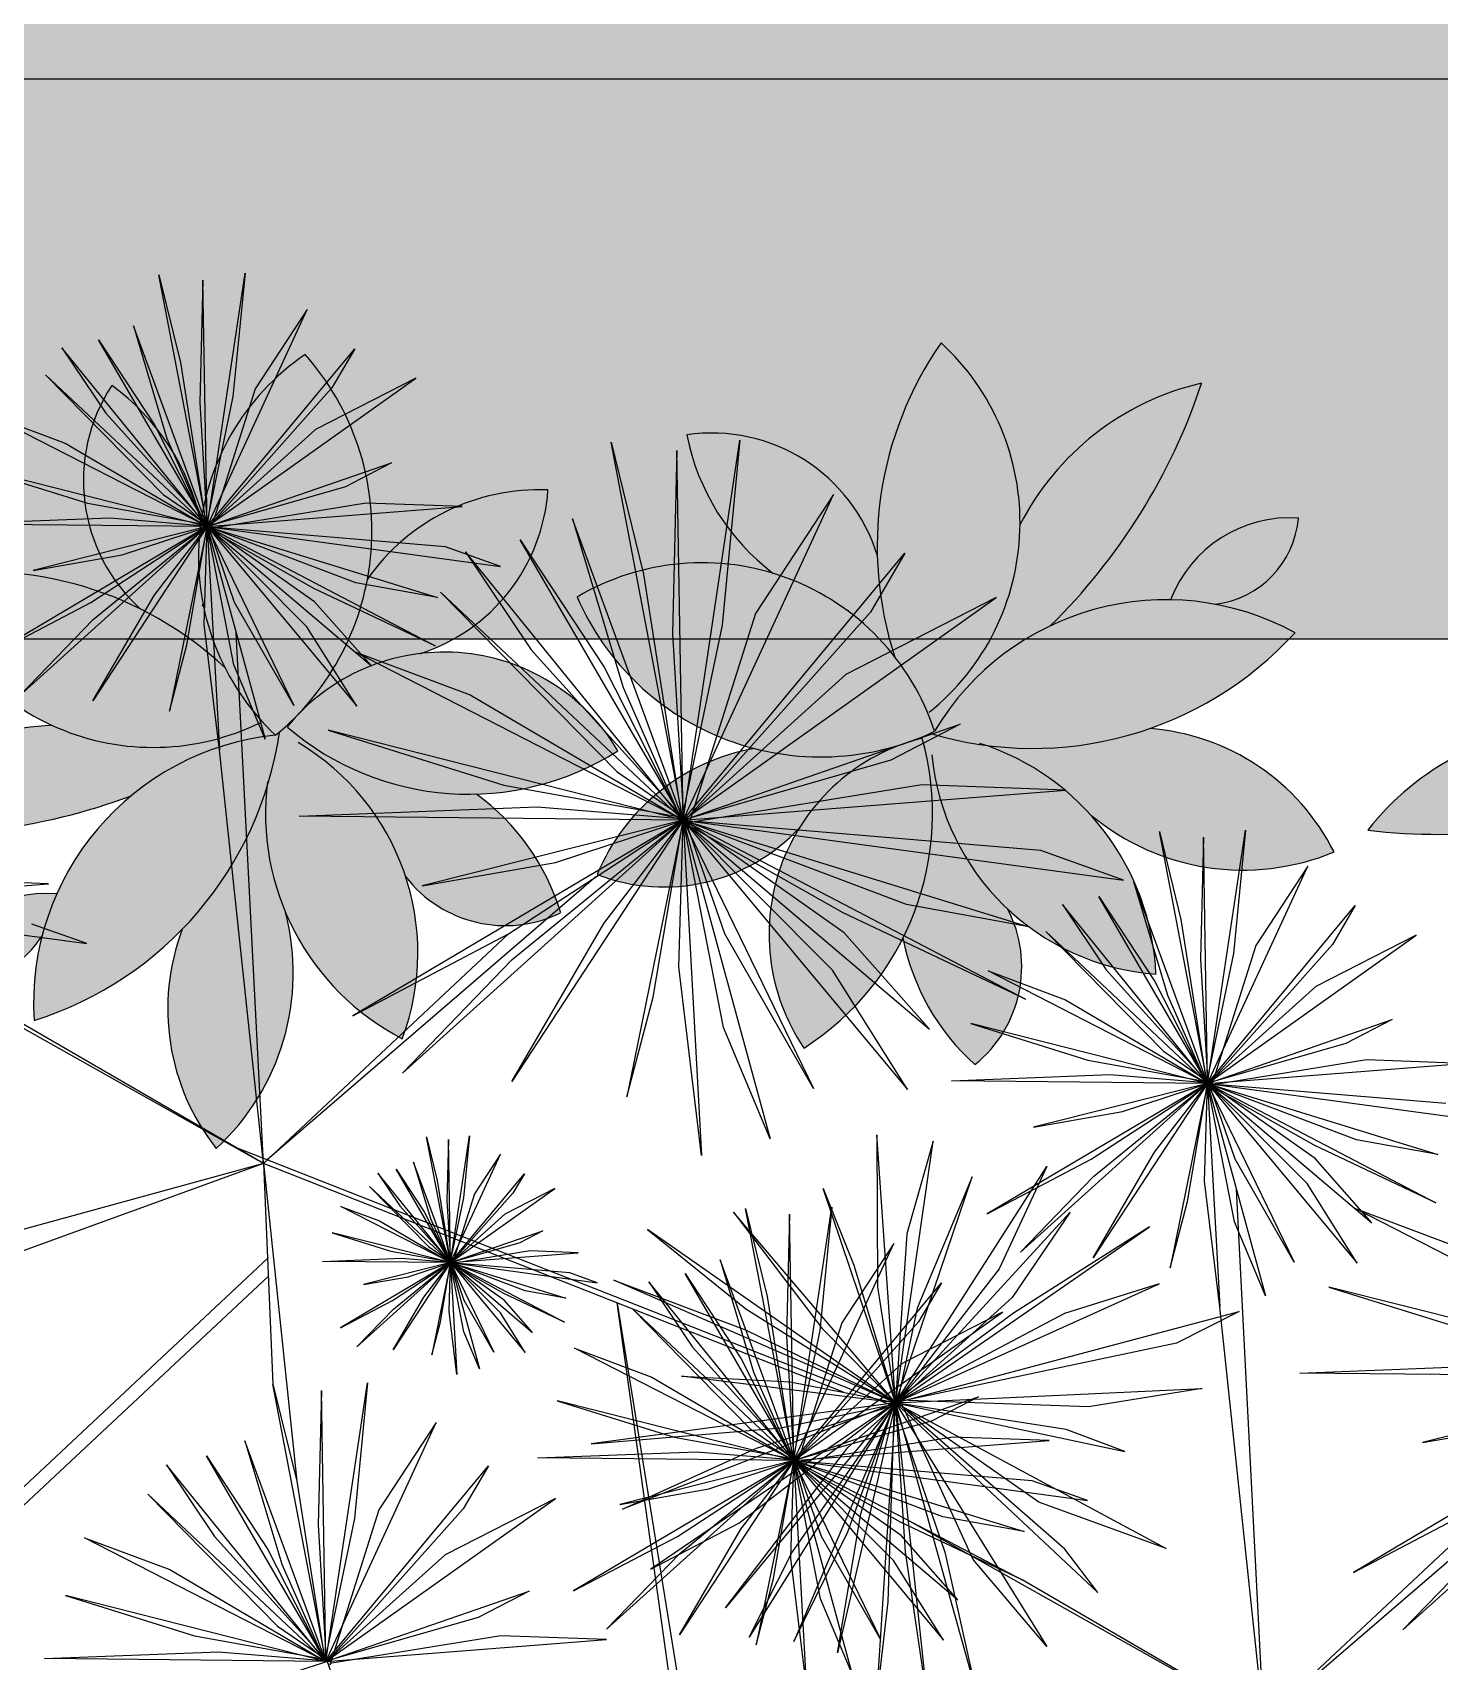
# Model space of a CAD drawing. Header units: inches. Extents: x 1559 to 2285, y -669 to 464.
# Drawn here: x 2072.13 to 2082.19, y 266.32 to 277.96 of the extents above; entities that cross this region are included whole.
import ezdxf

# ---------------------------------------------------------------- set-up
doc = ezdxf.new("R2010")
doc.units = ezdxf.units.IN
doc.header["$MEASUREMENT"] = 0
pattern_1 = [(228.012788, (-1644.2241, -1828.9148), (-120, -135), [2.01804, -199.78632]), (184.96974, (-1645.5741, -1830.4148), (180, 15), [3.46302, -342.83887]), (132.510447, (-1649.0241, -1830.7148), (150, -165), [2.44182, -241.74049]), (267.273689, (-1654.8741, -1834.4648), (15, 300), [3.15357, -312.20337]), (292.833654, (-1655.0241, -1837.6148), (-75, 180), [3.092325, -306.140597]), (357.273689, (-1653.8241, -1840.4648), (-300, 15), [3.15357, -312.20337]), (37.69424, (-1650.6741, -1840.6148), (-195, -150), [4.170435, -412.87273]), (72.255328, (-1647.3741, -1838.0648), (105, 330), [3.93732, -389.794822]), (121.429566, (-1646.1741, -1834.3148), (-120, 195), [3.16425, -313.261097]), (175.236358, (-1647.8241, -1831.6148), (165, -15), [3.61248, -177.01144]), (222.397438, (-1651.4241, -1831.3148), (-180, -165), [4.67172, -462.500625]), (138.814075, (-1640.0241, -1834.6148), (-105, 90), [1.594515, -157.85767]), (171.469234, (-1641.2241, -1833.5648), (195, -30), [3.033555, -300.32267]), (225, (-1644.224, -1833.115), (-2e-15, -15), [2.121315, -19.09189]), (203.19859, (-1645.2741, -1831.3148), (75, 30), [1.14237, -113.094227]), (291.80141, (-1646.324, -1831.7648), (-15, 45), [1.615545, -79.161927]), (30.963757, (-1645.724, -1833.2648), (45, 30), [2.623935, -84.840343]), (161.56505, (-1643.474, -1831.915), (30, -15), [1.897365, -45.5368]), (16.38954, (-1655.0241, -1831.7648), (150, 45), [2.658, -263.142677]), (70.346176, (-1652.4741, -1831.0148), (-60, -165), [2.229915, -220.761116]), (293.19859, (-1643.4741, -1828.9148), (-30, 75), [2.284725, -111.95187]), (343.61046, (-1642.5741, -1831.0148), (-150, 45), [2.658, -263.142677]), (339.443955, (-1655.0241, -1841.0648), (-75, 30), [2.5632, -125.596856]), (294.77514, (-1652.6241, -1841.9648), (-75, 165), [2.14767, -212.619646]), (66.80141, (-1643.3241, -1843.9148), (30, 75), [2.284725, -111.95187]), (17.354025, (-1642.4241, -1841.8148), (-195, -60), [2.514465, -248.931354]), (69.443955, (-1650.6741, -1843.9148), (-30, -75), [1.2816, -126.878456]), (101.30993, (-1644.224, -1843.9148), (-15, 60), [0.76485, -75.720443]), (165.96376, (-1644.374, -1843.1648), (45, -15), [3.092325, -58.75426]), (186.009006, (-1647.3741, -1842.4148), (150, 15), [2.86575, -283.708848]), (303.69007, (-1645.724, -1834.615), (-15, 30), [2.16333, -51.91994]), (353.157227, (-1644.5241, -1836.4148), (255, -30), [3.77691, -373.91344]), (60.945396, (-1640.7741, -1836.8648), (-60, -105), [1.54434, -152.89011]), (90, (-1640.024, -1835.515), (-15, 15), [0.9, -14.1]), (120.256437, (-1647.6741, -1841.9648), (60, -105), [2.08386, -206.3028]), (48.012788, (-1648.7241, -1840.1648), (120, 135), [4.03608, -197.76828]), (0, (-1646.024, -1837.165), (15, 15), [3.9, -11.1]), (325.304846, (-1642.1241, -1837.1648), (150, -105), [2.37171, -234.799115]), (254.054604, (-1640.1741, -1838.5148), (-15, -60), [2.18403, -107.01762]), (207.645975, (-1640.7741, -1840.6148), (-285, -150), [3.555975, -352.042113]), (175.426079, (-1643.9241, -1842.2648), (-195, 15), [3.761985, -372.4361])]

msp = doc.modelspace()

# ---------------------------------------------------------------- hatches: boundary and pattern name
at = {"true_color": 0x636466}
h = msp.add_hatch(dxfattribs=at)
h.set_pattern_fill('GRAVEL', color=251, scale=15)
h.set_pattern_definition(pattern_1)
h.paths.add_polyline_path([(1814.363, 395.63), (1678.363, 395.63), (1678.363, 259.63), (1814.363, 259.63), (1814.363, 277.63), (1874.363, 277.63), (1874.363, 255.63), (1874.944, 255.63), (1874.944, 313.49), (1998.944, 313.49), (1998.944, 283.49), (2032.218, 283.49, -0.125718), (2052.363, 288.636), (2052.363, 249.63), (2058.363, 249.63), (2058.363, 255.63), (2106.363, 255.63), (2106.363, 277.63), (2102.363, 277.63), (2102.363, 268.587), (2102.363, 259.63), (2062.363, 259.63), (2062.363, 273.63), (2102.363, 273.63), (2102.363, 395.63)])
h.paths.add_polyline_path([(2188.954, 378.242), (2221.69, 378.242), (2221.69, 393.22), (2188.954, 393.22)], flags=9)
h.paths.add_polyline_path([(2156.248, 397.231), (2284.658, 397.231), (2284.658, 417.838), (2156.248, 417.838)], flags=9)
h = msp.add_hatch(dxfattribs=at)
h.set_pattern_fill('GRAVEL', color=251, scale=15)
h.set_pattern_definition(pattern_1)
h.paths.add_polyline_path([(2057.944, 313.49), (2057.944, 255.63), (2058.363, 255.63), (2058.363, 277.63), (2102.363, 277.63), (2102.363, 395.63), (1814.363, 395.63), (1678.363, 395.63), (1678.363, 259.63), (1814.363, 259.63), (1814.363, 277.63), (1874.363, 277.63), (1874.363, 255.63), (1874.944, 255.63), (1874.944, 313.49)])
h.paths.add_polyline_path([(2188.954, 378.242), (2221.69, 378.242), (2221.69, 393.22), (2188.954, 393.22)], flags=9)
h.paths.add_polyline_path([(2156.248, 397.231), (2284.658, 397.231), (2284.658, 417.838), (2156.248, 417.838)], flags=9)
at = {"true_color": 0x000000}
h = msp.add_hatch(color=18, dxfattribs=at)
h.dxf.hatch_style = 1
h.paths.add_polyline_path([(2106.363, 277.63), (2058.363, 277.63), (2058.363, 255.63), (2106.363, 255.63)])
h.paths.add_polyline_path([(2102.363, 273.63), (2102.363, 259.63), (2062.363, 259.63), (2062.363, 273.63)], flags=16)
h.paths.add_polyline_path([(1814.363, 273.63), (1814.363, 255.63), (1874.363, 255.63), (1874.363, 277.63), (1818.363, 277.63), (1818.363, 273.63)])
h.paths.add_polyline_path([(1814.363, 273.63), (1814.363, 259.63), (1870.363, 259.63), (1870.363, 273.63)])
at = {"true_color": 0x136734}
h = msp.add_hatch(color=116, dxfattribs=at)
h.dxf.hatch_style = 1
h.paths.add_polyline_path([(2064.824, 275.455, 0.221173), (2063.527, 274.442, -0.225985), (2062.869, 273.098, -0.019444), (2062.917, 272.97, -0.148431), (2063.744, 273.723, 0.119103)])
h.paths.add_polyline_path([(2062.963, 275.744, 0.235627), (2062.633, 273.5, -0.066909), (2062.869, 273.098, 0.461075)])
h.paths.add_polyline_path([(2061.145, 275.087, 0.183321), (2061.763, 274.097, -0.154343), (2062.633, 273.5, -0.072502), (2062.508, 274.222, 0.371194)])
h.paths.add_polyline_path([(2060.362, 273.928, 0.424352), (2062.917, 272.97, 0.019444), (2062.869, 273.098, 0.455475)])
h.paths.add_polyline_path([(2061.953, 272.283, -0.17311), (2062.713, 272.888, -0.145969), (2061.629, 272.846, 0.255984), (2060.506, 271.946, 0.307913)])
h.paths.add_polyline_path([(2062.828, 272.919, 0.521307), (2061.984, 270.707, 0.329874)])
h.paths.add_polyline_path([(2063.439, 271.701, 0.170874), (2064.499, 271.234, 0.306661), (2063.287, 272.868, -0.040666), (2062.883, 272.955, -0.008247), (2062.825, 272.93, -0.18769), (2062.691, 271.493, 0.163365), (2063.205, 270.588, 0.356371)])
h.paths.add_polyline_path([(2065.493, 273.673, 0.403241), (2062.917, 272.97, -0.004913), (2062.883, 272.955, 0.040666), (2063.287, 272.868, 0.244571)])
h.paths.add_polyline_path([(2064.455, 272.989, -0.116948), (2063.287, 272.868, -0.125544), (2064.034, 272.371, 0.278511), (2065.772, 272.107, 0.263173)])
h.paths.add_polyline_path([(2065.517, 274.493, 0.329183), (2064.604, 273.909, -0.041736), (2064.923, 273.876, 0.353816)])
h.paths.add_polyline_path([(2067.506, 274.093, 0.221173), (2065.876, 274.322, 0.119103), (2067.678, 273.362, -0.148431), (2068.771, 273.124, -0.019444), (2068.748, 273.258, -0.225985)])
h.paths.add_polyline_path([(2068.808, 273.127, -0.004913), (2068.771, 273.124, 0.148431), (2067.678, 273.362, 0.24042), (2066.188, 272.444, 0.288103)])
h.paths.add_polyline_path([(2068.103, 272.046, -0.125544), (2068.501, 272.85, -0.116948), (2067.429, 272.371, 0.263173), (2066.729, 270.949, 0.278511)])
h.paths.add_polyline_path([(2068.87, 273.134, -0.008247), (2068.808, 273.127, -0.040666), (2068.501, 272.85, 0.306661), (2068.268, 270.829, 0.170874), (2068.953, 271.763, 0.356371), (2069.712, 270.916, 0.163365), (2069.704, 271.957, -0.18769)])
h.paths.add_polyline_path([(2068.872, 273.124, 0.186272), (2069.704, 271.957, 0.135289), (2070.71, 271.63, 0.521307)])
h.paths.add_polyline_path([(2071.37, 273.443, 0.255984), (2069.947, 273.66, -0.146055), (2068.989, 273.152, -0.172974), (2069.949, 273.01, 0.307913)])
h.paths.add_polyline_path([(2070.504, 275.231, 0.479162), (2068.771, 273.124, 0.004913), (2068.808, 273.127, 0.418566)])
h.paths.add_polyline_path([(2069.246, 275.842, 0.371194), (2068.499, 274.412, -0.072502), (2068.751, 273.724, -0.154343), (2069.206, 274.676, 0.183321)])
h.paths.add_polyline_path([(2067.343, 275.502, 0.461075), (2068.748, 273.258, -0.066909), (2068.751, 273.724, 0.072502), (2068.499, 274.412, 0.160384)])
h.paths.add_polyline_path([(2066.84, 273.093, 0.329183), (2065.757, 273.142, 0.353816), (2066.58, 272.905, -0.041736)])
h.paths.add_polyline_path([(2073.51, 273.422, 0.235627), (2071.337, 274.071, 0.461075), (2073.775, 273.038, -0.066909)], flags=16)
h.paths.add_polyline_path([(2073.87, 272.941, -0.019444), (2073.775, 273.038, -0.225985), (2072.278, 273.01, 0.221173), (2070.812, 272.263, 0.119103), (2072.839, 272.51, -0.148431)], flags=16)
h.paths.add_polyline_path([(2073.899, 272.965, -0.004913), (2073.87, 272.941, 0.403241), (2072.145, 270.903, 0.288103)], flags=16)
h.paths.add_polyline_path([(2072.201, 271.506, -0.041736), (2072.307, 271.809, 0.329183), (2071.391, 271.228, 0.353816)], flags=17)
h.paths.add_polyline_path([(2073.941, 271.675, -0.125544), (2073.807, 272.563, -0.116948), (2073.204, 271.555, 0.263173), (2073.446, 269.989, 0.278511)])
h.paths.add_polyline_path([(2074.8, 271.931, 0.356371), (2075.907, 271.673, 0.163365), (2075.305, 272.521, -0.18769), (2073.946, 273.007, -0.008247), (2073.899, 272.965, -0.040666), (2073.807, 272.563, 0.306661), (2074.775, 270.773, 0.170874)], flags=17)
h.paths.add_polyline_path([(2073.954, 273, 0.186272), (2075.305, 272.521, 0.135289), (2076.316, 272.83, 0.521307)], flags=16)
h.paths.add_polyline_path([(2075.817, 274.694, 0.255984), (2074.527, 274.055, -0.146055), (2074.033, 273.089, -0.172974), (2074.901, 273.524, 0.307913)], flags=17)
h.paths.add_polyline_path([(2075.817, 274.694, -0.307913), (2074.901, 273.524, -0.296853), (2076.316, 272.83, -0.135289), (2075.305, 272.521, -0.163365), (2075.907, 271.673, -0.356371), (2074.8, 271.931, -0.170874), (2074.775, 270.773, -0.174402), (2073.941, 271.675, -0.278511), (2073.446, 269.989, -0.263173), (2073.204, 271.555, -0.124074), (2072.145, 270.903, -0.079077), (2072.201, 271.506, -0.353816), (2071.391, 271.228, -0.329183), (2072.307, 271.809, -0.115832), (2072.839, 272.51, -0.119103), (2070.812, 272.263, -0.221173), (2072.278, 273.01, -0.212906), (2071.337, 274.071, -0.160384), (2072.909, 273.841, -0.371194), (2072.701, 275.441, -0.183321), (2073.337, 274.463, -0.210482), (2074.082, 275.661, -0.231382), (2074.527, 274.055, -0.255984)])
h = msp.add_hatch(color=116, dxfattribs=at)
h.dxf.hatch_style = 1
h.paths.add_polyline_path([(2073.51, 273.422, 0.235627), (2071.337, 274.071, 0.461075), (2073.775, 273.038, -0.066909)])
h.paths.add_polyline_path([(2072.839, 272.51, -0.148431), (2073.87, 272.941, -0.019444), (2073.775, 273.038, -0.225985), (2072.278, 273.01, 0.221173), (2070.812, 272.263, 0.119103)])
h.paths.add_polyline_path([(2073.899, 272.965, -0.004913), (2073.87, 272.941, 0.403241), (2072.145, 270.903, 0.288103)])
h.paths.add_polyline_path([(2072.201, 271.506, -0.041736), (2072.307, 271.809, 0.329183), (2071.391, 271.228, 0.353816)])
h.paths.add_polyline_path([(2073.941, 271.675, -0.125544), (2073.807, 272.563, -0.116948), (2073.204, 271.555, 0.263173), (2073.446, 269.989, 0.278511)])
h.paths.add_polyline_path([(2074.8, 271.931, 0.356371), (2075.907, 271.673, 0.163365), (2075.305, 272.521, -0.18769), (2073.946, 273.007, -0.008247), (2073.899, 272.965, -0.040666), (2073.807, 272.563, 0.306661), (2074.775, 270.773, 0.170874)])
h.paths.add_polyline_path([(2073.954, 273, 0.329874), (2076.316, 272.83, 0.521307)])
h.paths.add_polyline_path([(2075.817, 274.694, 0.255984), (2074.527, 274.055, -0.146055), (2074.033, 273.089, -0.172974), (2074.901, 273.524, 0.307913)])
h.paths.add_polyline_path([(2076.026, 273.928, 0.424352), (2078.58, 272.97, 0.479162)])
h.paths.add_polyline_path([(2076.809, 275.087, 0.183321), (2077.427, 274.097, -0.154343), (2078.297, 273.5, -0.072502), (2078.171, 274.222, 0.371194)])
h.paths.add_polyline_path([(2078.627, 275.744, 0.235627), (2078.297, 273.5, -0.066909), (2078.532, 273.098, 0.461075)])
h.paths.add_polyline_path([(2080.487, 275.455, 0.221173), (2079.191, 274.442, -0.225985), (2078.532, 273.098, -0.019444), (2078.58, 272.97, -0.148431), (2079.407, 273.723, 0.119103)])
h.paths.add_polyline_path([(2081.156, 273.673, 0.403241), (2078.58, 272.97, -0.004913), (2078.546, 272.955, 0.288103)])
h.paths.add_polyline_path([(2081.181, 274.493, 0.329183), (2080.267, 273.909, -0.041736), (2080.586, 273.876, 0.353816)])
h.paths.add_polyline_path([(2080.118, 272.989, -0.116948), (2078.95, 272.868, -0.125544), (2079.697, 272.371, 0.278511), (2081.435, 272.107, 0.263173)])
h.paths.add_polyline_path([(2078.95, 272.868, -0.040666), (2078.546, 272.955, -0.008247), (2078.489, 272.93, -0.18769), (2078.355, 271.493, 0.163365), (2078.869, 270.588, 0.356371), (2079.102, 271.701, 0.170874), (2080.163, 271.234, 0.306661)])
h.paths.add_polyline_path([(2078.492, 272.919, 0.521307), (2077.647, 270.707, 0.329874)])
h.paths.add_polyline_path([(2078.376, 272.888, -0.145969), (2077.293, 272.846, 0.255984), (2076.169, 271.946, 0.307913), (2077.617, 272.283, -0.17311)])
h.paths.add_polyline_path([(2084.374, 273.422, 0.235627), (2082.201, 274.071, 0.461075), (2084.639, 273.038, -0.066909)])
h.paths.add_polyline_path([(2084.734, 272.941, -0.019444), (2084.639, 273.038, -0.225985), (2083.142, 273.01, 0.221173), (2081.676, 272.263, 0.119103), (2083.703, 272.51, -0.148431)])
h.paths.add_polyline_path([(2084.763, 272.965, -0.004913), (2084.734, 272.941, 0.403241), (2083.009, 270.903, 0.288103)])
h.paths.add_polyline_path([(2083.171, 271.809, 0.329183), (2082.255, 271.228, 0.353816), (2083.065, 271.506, -0.041736)])
h.paths.add_polyline_path([(2084.805, 271.675, -0.125544), (2084.671, 272.563, -0.116948), (2084.068, 271.555, 0.263173), (2084.31, 269.989, 0.278511)])
h.paths.add_polyline_path([(2086.169, 272.521, -0.18769), (2084.81, 273.007, -0.008247), (2084.763, 272.965, -0.040666), (2084.671, 272.563, 0.306661), (2085.639, 270.773, 0.170874), (2085.664, 271.931, 0.356371), (2086.771, 271.673, 0.163365)])
h.paths.add_polyline_path([(2084.818, 273, 0.329874), (2087.18, 272.83, 0.521307)])
h.paths.add_polyline_path([(2086.681, 274.694, 0.255984), (2085.391, 274.055, -0.146055), (2084.897, 273.089, -0.172974), (2085.765, 273.524, 0.307913)])
h.paths.add_polyline_path([(2084.946, 275.661, 0.479162), (2084.734, 272.941, 0.424352)])
h.paths.add_polyline_path([(2083.565, 275.441, 0.371194), (2083.773, 273.841, -0.072502), (2084.374, 273.422, -0.154343), (2084.201, 274.463, 0.183321)])
h.paths.add_polyline_path([(2086.89, 273.928, 0.424352), (2089.444, 272.97, 0.479162)])
h.paths.add_polyline_path([(2087.673, 275.087, 0.183321), (2088.291, 274.097, -0.154343), (2089.161, 273.5, -0.072502), (2089.035, 274.222, 0.371194)])
h.paths.add_polyline_path([(2089.491, 275.744, 0.235627), (2089.161, 273.5, -0.066909), (2089.396, 273.098, 0.461075)])
h.paths.add_polyline_path([(2091.351, 275.455, 0.221173), (2090.054, 274.442, -0.225985), (2089.396, 273.098, -0.019444), (2089.444, 272.97, -0.148431), (2090.271, 273.723, 0.119103)])
h.paths.add_polyline_path([(2092.02, 273.673, 0.403241), (2089.444, 272.97, -0.004913), (2089.41, 272.955, 0.288103)])
h.paths.add_polyline_path([(2089.814, 272.868, -0.040666), (2089.41, 272.955, -0.008247), (2089.353, 272.93, -0.18769), (2089.219, 271.493, 0.163365), (2089.733, 270.588, 0.356371), (2089.966, 271.701, 0.170874), (2091.027, 271.234, 0.306661)])
h.paths.add_polyline_path([(2089.356, 272.919, 0.521307), (2088.511, 270.707, 0.329874)])
h.paths.add_polyline_path([(2089.24, 272.888, -0.145969), (2088.157, 272.846, 0.255984), (2087.033, 271.946, 0.307913), (2088.481, 272.283, -0.17311)])
h.paths.add_polyline_path([(2090.982, 272.989, -0.116948), (2089.814, 272.868, -0.125544), (2090.561, 272.371, 0.278511), (2092.299, 272.107, 0.263173)])
h.paths.add_polyline_path([(2092.045, 274.493, 0.329183), (2091.131, 273.909, -0.041736), (2091.45, 273.876, 0.353816)])
h.paths.add_polyline_path([(2094.033, 274.093, 0.221173), (2092.404, 274.322, 0.119103), (2094.205, 273.362, -0.148431), (2095.298, 273.124, -0.019444), (2095.275, 273.258, -0.225985)], flags=16)
h.paths.add_polyline_path([(2093.871, 275.502, 0.461075), (2095.275, 273.258, -0.066909), (2095.278, 273.724, 0.235627)], flags=17)
h.paths.add_polyline_path([(2095.774, 275.842, 0.371194), (2095.026, 274.412, -0.072502), (2095.278, 273.724, -0.154343), (2095.733, 274.676, 0.183321)], flags=17)
h.paths.add_polyline_path([(2097.031, 275.231, 0.479162), (2095.298, 273.124, 0.424352)], flags=17)
h.paths.add_polyline_path([(2097.898, 273.443, 0.255984), (2096.475, 273.66, -0.146055), (2095.516, 273.152, -0.172974), (2096.476, 273.01, 0.307913)], flags=17)
h.paths.add_polyline_path([(2096.475, 273.66, -0.255984), (2097.898, 273.443, -0.307913), (2096.476, 273.01, -0.296853), (2097.238, 271.63, -0.135289), (2096.232, 271.957, -0.163365), (2096.239, 270.916, -0.356371), (2095.48, 271.763, -0.170874), (2094.795, 270.829, -0.174402), (2094.63, 272.046, -0.278511), (2093.257, 270.949, -0.263173), (2093.957, 272.371, -0.124074), (2092.715, 272.444, -0.079077), (2093.107, 272.905, -0.353816), (2092.284, 273.142, -0.329183), (2093.368, 273.093, -0.115832), (2094.205, 273.362, -0.119103), (2092.404, 274.322, -0.221173), (2094.033, 274.093, -0.212906), (2093.871, 275.502, -0.160384), (2095.026, 274.412, -0.371194), (2095.774, 275.842, -0.183321), (2095.733, 274.676, 0.154343), (2095.278, 273.724, 0.066909), (2095.275, 273.258, 0.019444), (2095.298, 273.124, 0.148431), (2094.205, 273.362, 0.24042), (2092.715, 272.444, 0.244571), (2095.028, 272.85, 0.306661), (2094.795, 270.829, 0.170874), (2095.48, 271.763, 0.356371), (2096.239, 270.916, 0.163365), (2096.232, 271.957, -0.186272), (2095.4, 273.124, -0.020704), (2095.516, 273.152, 0.146055)])

# ---------------------------------------------------------------- linework, layer by layer
at = {"color": 7, "true_color": 0xffffff}
for p, q in [((2058.363, 277.63), (2106.363, 277.63)), ((2062.363, 273.63), (2102.363, 273.63))]:
    msp.add_line(p, q, dxfattribs=at)
at = {"color": 14, "true_color": 0xa30000}
for p, q in [((2073.037, 276.231), (2073.191, 275.603)), ((2073.381, 274.432), (2073.037, 276.231)), ((2073.351, 276.192), (2073.33, 275.319)), ((2073.381, 274.432), (2073.351, 276.192)), ((2073.381, 274.432), (2073.652, 276.241)), ((2073.652, 276.241), (2073.566, 275.36)), ((2073.381, 274.432), (2074.097, 275.983)), ((2074.097, 275.983), (2073.725, 275.416)), ((2072.854, 275.866), (2073.094, 275.062)), ((2073.381, 274.432), (2072.854, 275.866)), ((2072.344, 275.709), (2072.657, 275.242)), ((2073.381, 274.432), (2072.344, 275.709)), ((2072.604, 275.767), (2073.004, 275.159)), ((2073.381, 274.432), (2072.604, 275.767)), ((2073.381, 274.432), (2074.437, 275.702)), ((2074.437, 275.702), (2074.273, 275.423)), ((2073.191, 275.603), (2073.374, 274.438)), ((2072.225, 275.517), (2073.067, 274.661)), ((2073.381, 274.432), (2072.225, 275.517)), ((2073.381, 274.432), (2074.872, 275.491)), ((2074.872, 275.491), (2074.155, 275.125)), ((2073.566, 275.36), (2073.372, 274.426)), ((2073.725, 275.416), (2073.406, 274.407)), ((2074.273, 275.423), (2073.407, 274.45)), ((2071.813, 275.235), (2072.366, 275.028)), ((2073.381, 274.432), (2071.813, 275.235)), ((2072.657, 275.242), (2073.376, 274.446)), ((2073.33, 275.319), (2073.38, 274.468)), ((2073.004, 275.159), (2073.363, 274.454)), ((2074.155, 275.125), (2073.39, 274.435)), ((2072.366, 275.028), (2073.381, 274.432)), ((2073.094, 275.062), (2073.373, 274.432)), ((2076.268, 275.035), (2076.499, 274.092)), ((2076.784, 272.335), (2076.268, 275.035)), ((2076.784, 272.335), (2077.189, 275.049)), ((2077.189, 275.049), (2077.061, 273.728)), ((2073.381, 274.432), (2074.7, 274.887)), ((2074.7, 274.887), (2074.37, 274.716)), ((2076.739, 274.976), (2076.707, 273.666)), ((2076.784, 272.335), (2076.739, 274.976)), ((2071.69, 274.86), (2072.526, 274.598)), ((2073.381, 274.432), (2071.69, 274.86)), ((2073.067, 274.661), (2073.367, 274.455)), ((2074.37, 274.716), (2073.39, 274.435)), ((2076.784, 272.335), (2077.857, 274.662)), ((2077.857, 274.662), (2077.3, 273.811)), ((2072.526, 274.598), (2073.372, 274.446)), ((2073.381, 274.432), (2075.205, 274.574)), ((2074.518, 274.599), (2073.406, 274.419)), ((2075.205, 274.574), (2074.518, 274.599)), ((2071.552, 274.45), (2072.685, 274.494)), ((2073.381, 274.432), (2071.552, 274.45)), ((2073.381, 274.432), (2071.807, 273.5)), ((2073.381, 274.432), (2072.043, 273.226)), ((2073.381, 274.432), (2072.137, 274.118)), ((2072.549, 273.89), (2073.381, 274.432)), ((2073.381, 274.432), (2072.564, 273.186)), ((2072.566, 273.767), (2073.381, 274.432)), ((2072.685, 274.494), (2073.37, 274.438)), ((2072.773, 274.23), (2073.391, 274.433)), ((2073.002, 273.94), (2073.381, 274.432)), ((2073.381, 274.432), (2073.113, 273.114)), ((2073.237, 273.588), (2073.381, 274.432)), ((2073.36, 273.733), (2073.381, 274.432)), ((2074.445, 274.029), (2073.381, 274.432)), ((2074.093, 273.716), (2073.381, 274.432)), ((2073.573, 273.443), (2073.381, 274.432)), ((2073.381, 274.432), (2074.45, 273.148)), ((2073.381, 274.432), (2075.027, 273.924)), ((2073.381, 274.432), (2073.796, 272.913)), ((2073.381, 274.432), (2075.012, 273.579)), ((2073.381, 274.432), (2074.555, 273.436)), ((2073.381, 274.432), (2073.469, 272.835)), ((2073.381, 274.432), (2074.001, 273.154)), ((2073.381, 274.432), (2075.479, 274.146)), ((2073.578, 273.89), (2073.39, 274.435)), ((2074.149, 273.895), (2073.392, 274.428)), ((2074.143, 273.99), (2073.398, 274.411)), ((2075.085, 274.287), (2073.437, 274.424)), ((2075.993, 274.486), (2076.354, 273.281)), ((2076.784, 272.335), (2075.993, 274.486)), ((2075.479, 274.146), (2075.085, 274.287)), ((2075.618, 274.338), (2076.218, 273.427)), ((2076.784, 272.335), (2075.618, 274.338)), ((2072.137, 274.118), (2072.773, 274.23)), ((2075.228, 274.251), (2075.698, 273.551)), ((2076.784, 272.335), (2075.228, 274.251)), ((2076.784, 272.335), (2078.368, 274.241)), ((2078.368, 274.241), (2078.122, 273.821)), ((2076.499, 274.092), (2076.773, 272.345)), ((2072.564, 273.186), (2073.002, 273.94)), ((2075.012, 273.579), (2074.143, 273.99)), ((2075.027, 273.924), (2074.445, 274.029)), ((2075.049, 273.963), (2076.312, 272.679)), ((2076.784, 272.335), (2075.049, 273.963)), ((2071.807, 273.5), (2072.549, 273.89)), ((2074.001, 273.154), (2073.578, 273.89)), ((2074.555, 273.436), (2074.149, 273.895)), ((2076.784, 272.335), (2079.021, 273.924)), ((2078.122, 273.821), (2076.823, 272.363)), ((2079.021, 273.924), (2077.945, 273.375)), ((2072.043, 273.226), (2072.566, 273.767)), ((2073.469, 272.835), (2073.36, 273.733)), ((2074.45, 273.148), (2074.093, 273.716)), ((2077.061, 273.728), (2076.77, 272.327)), ((2077.3, 273.811), (2076.821, 272.298)), ((2073.113, 273.114), (2073.237, 273.588)), ((2073.783, 269.882), (2073.588, 273.672)), ((2076.707, 273.666), (2076.783, 272.39)), ((2074.431, 273.539), (2075.261, 273.229)), ((2076.784, 272.335), (2074.431, 273.539)), ((2075.698, 273.551), (2076.776, 272.357)), ((2073.796, 272.913), (2073.573, 273.443)), ((2076.218, 273.427), (2076.757, 272.368)), ((2077.945, 273.375), (2076.797, 272.34)), ((2076.354, 273.281), (2076.771, 272.335)), ((2075.261, 273.229), (2076.784, 272.335)), ((2076.784, 272.335), (2078.762, 273.019)), ((2078.762, 273.019), (2078.268, 272.762)), ((2074.247, 272.977), (2075.501, 272.585)), ((2076.784, 272.335), (2074.247, 272.977)), ((2073.783, 269.882), (2073.469, 272.835)), ((2076.312, 272.679), (2076.763, 272.371)), ((2078.268, 272.762), (2076.797, 272.34)), ((2075.501, 272.585), (2076.77, 272.356)), ((2076.784, 272.335), (2079.519, 272.549)), ((2078.489, 272.586), (2076.82, 272.316)), ((2079.519, 272.549), (2078.489, 272.586)), ((2074.04, 272.362), (2075.74, 272.429)), ((2075.74, 272.429), (2076.767, 272.345)), ((2076.784, 272.335), (2074.04, 272.362)), ((2076.784, 272.335), (2074.423, 270.937)), ((2076.784, 272.335), (2074.777, 270.527)), ((2076.784, 272.335), (2074.917, 271.865)), ((2075.536, 271.522), (2076.784, 272.335)), ((2076.784, 272.335), (2075.558, 270.467)), ((2075.561, 271.338), (2076.784, 272.335)), ((2075.872, 272.033), (2076.798, 272.337)), ((2076.216, 271.597), (2076.784, 272.335)), ((2076.784, 272.335), (2076.381, 270.358)), ((2076.568, 271.069), (2076.784, 272.335)), ((2076.752, 271.287), (2076.784, 272.335)), ((2078.38, 271.731), (2076.784, 272.335)), ((2077.851, 271.262), (2076.784, 272.335)), ((2077.071, 270.852), (2076.784, 272.335)), ((2076.784, 272.335), (2078.387, 270.41)), ((2076.784, 272.335), (2079.253, 271.573)), ((2076.784, 272.335), (2077.406, 270.057)), ((2076.784, 272.335), (2079.231, 271.056)), ((2076.784, 272.335), (2078.544, 270.841)), ((2076.784, 272.335), (2076.915, 269.939)), ((2076.784, 272.335), (2077.714, 270.418)), ((2076.784, 272.335), (2079.93, 271.906)), ((2077.08, 271.522), (2076.797, 272.34)), ((2077.935, 271.53), (2076.801, 272.33)), ((2077.927, 271.673), (2076.809, 272.304)), ((2079.339, 272.117), (2076.868, 272.324)), ((2080.187, 272.253), (2080.341, 271.625)), ((2080.531, 270.454), (2080.187, 272.253)), ((2080.501, 272.214), (2080.48, 271.341)), ((2080.531, 270.454), (2080.501, 272.214)), ((2080.531, 270.454), (2080.802, 272.263)), ((2080.802, 272.263), (2080.716, 271.382)), ((2079.93, 271.906), (2079.339, 272.117)), ((2074.917, 271.865), (2075.872, 272.033)), ((2080.531, 270.454), (2081.247, 272.005)), ((2081.247, 272.005), (2080.875, 271.438)), ((2070.424, 271.738), (2072.248, 271.88)), ((2072.248, 271.88), (2071.561, 271.905)), ((2076.16, 271.929), (2073.811, 269.908)), ((2080.004, 271.888), (2080.244, 271.085)), ((2080.531, 270.454), (2080.004, 271.888)), ((2070.424, 271.738), (2072.522, 271.452)), ((2079.253, 271.573), (2078.38, 271.731)), ((2079.494, 271.731), (2079.807, 271.265)), ((2080.531, 270.454), (2079.494, 271.731)), ((2079.754, 271.789), (2080.154, 271.182)), ((2080.531, 270.454), (2079.754, 271.789)), ((2080.531, 270.454), (2081.587, 271.724)), ((2081.587, 271.724), (2081.423, 271.445)), ((2079.231, 271.056), (2077.927, 271.673)), ((2080.341, 271.625), (2080.524, 270.46)), ((2072.522, 271.452), (2072.128, 271.592)), ((2075.536, 271.522), (2073.783, 269.882)), ((2074.423, 270.937), (2075.536, 271.522)), ((2075.558, 270.467), (2076.216, 271.597)), ((2077.714, 270.418), (2077.08, 271.522)), ((2078.544, 270.841), (2077.935, 271.53)), ((2079.375, 271.539), (2080.217, 270.683)), ((2080.531, 270.454), (2079.375, 271.539)), ((2080.531, 270.454), (2082.022, 271.513)), ((2082.022, 271.513), (2081.305, 271.147)), ((2080.716, 271.382), (2080.522, 270.449)), ((2080.875, 271.438), (2080.556, 270.429)), ((2081.423, 271.445), (2080.557, 270.473)), ((2073.783, 269.882), (2071.24, 271.311)), ((2074.777, 270.527), (2075.561, 271.338)), ((2076.915, 269.939), (2076.752, 271.287)), ((2078.387, 270.41), (2077.851, 271.262)), ((2078.963, 271.257), (2079.516, 271.05)), ((2080.531, 270.454), (2078.963, 271.257)), ((2079.807, 271.265), (2080.526, 270.468)), ((2080.48, 271.341), (2080.53, 270.49)), ((2080.154, 271.182), (2080.513, 270.476)), ((2081.305, 271.147), (2080.54, 270.457)), ((2076.381, 270.358), (2076.568, 271.069)), ((2079.516, 271.05), (2080.531, 270.454)), ((2080.244, 271.085), (2080.523, 270.454)), ((2080.531, 270.454), (2081.85, 270.91)), ((2081.85, 270.91), (2081.52, 270.738)), ((2073.783, 269.882), (2072.055, 270.885)), ((2077.406, 270.057), (2077.071, 270.852)), ((2078.84, 270.882), (2079.676, 270.62)), ((2080.531, 270.454), (2078.84, 270.882)), ((2080.217, 270.683), (2080.517, 270.478)), ((2081.52, 270.738), (2080.54, 270.457)), ((2079.676, 270.62), (2080.522, 270.468)), ((2080.531, 270.454), (2082.355, 270.596)), ((2081.668, 270.621), (2080.556, 270.441)), ((2082.355, 270.596), (2081.668, 270.621)), ((2078.702, 270.472), (2079.835, 270.517)), ((2080.531, 270.454), (2078.702, 270.472)), ((2080.531, 270.454), (2078.957, 269.522)), ((2080.531, 270.454), (2079.193, 269.249)), ((2080.531, 270.454), (2079.287, 270.14)), ((2079.699, 269.912), (2080.531, 270.454)), ((2080.531, 270.454), (2079.714, 269.208)), ((2079.716, 269.789), (2080.531, 270.454)), ((2079.835, 270.517), (2080.52, 270.46)), ((2079.923, 270.252), (2080.541, 270.455)), ((2080.152, 269.962), (2080.531, 270.454)), ((2080.531, 270.454), (2080.263, 269.136)), ((2080.387, 269.61), (2080.531, 270.454)), ((2080.51, 269.755), (2080.531, 270.454)), ((2081.595, 270.051), (2080.531, 270.454)), ((2081.243, 269.739), (2080.531, 270.454)), ((2080.723, 269.465), (2080.531, 270.454)), ((2080.531, 270.454), (2081.6, 269.17)), ((2080.531, 270.454), (2082.177, 269.946)), ((2080.531, 270.454), (2080.946, 268.935)), ((2080.531, 270.454), (2082.162, 269.601)), ((2080.531, 270.454), (2081.705, 269.458)), ((2080.531, 270.454), (2080.619, 268.857)), ((2080.531, 270.454), (2081.151, 269.176)), ((2080.531, 270.454), (2082.629, 270.168)), ((2080.728, 269.912), (2080.54, 270.457)), ((2081.299, 269.917), (2080.542, 270.451)), ((2082.235, 270.309), (2080.587, 270.446)), ((2081.293, 270.012), (2080.548, 270.433)), ((2079.287, 270.14), (2079.923, 270.252)), ((2078.263, 268.157), (2073.567, 270.004)), ((2074.949, 270.073), (2075.026, 269.759)), ((2075.121, 269.173), (2074.949, 270.073)), ((2075.106, 270.053), (2075.095, 269.617)), ((2075.121, 269.173), (2075.106, 270.053)), ((2075.121, 269.173), (2075.256, 270.078)), ((2075.256, 270.078), (2075.213, 269.637)), ((2078.168, 270.087), (2078.172, 269.001)), ((2078.3, 268.172), (2078.168, 270.087)), ((2078.3, 268.172), (2078.569, 270.042)), ((2078.569, 270.042), (2078.382, 269.378)), ((2082.162, 269.601), (2081.293, 270.012)), ((2082.177, 269.946), (2081.595, 270.051)), ((2073.783, 269.882), (2070.893, 268.83)), ((2073.783, 269.882), (2071.386, 269.223)), ((2073.783, 269.882), (2074.022, 267.612)), ((2073.783, 269.882), (2073.852, 268.304)), ((2077.929, 268.247), (2073.783, 269.882)), ((2074.857, 269.89), (2074.977, 269.488)), ((2075.121, 269.173), (2074.857, 269.89)), ((2075.121, 269.173), (2075.479, 269.949)), ((2075.479, 269.949), (2075.293, 269.665)), ((2078.3, 268.172), (2079.383, 269.859)), ((2078.957, 269.522), (2079.699, 269.912)), ((2079.383, 269.859), (2079.042, 269.13)), ((2079.714, 269.208), (2080.152, 269.962)), ((2081.151, 269.176), (2080.728, 269.912)), ((2081.705, 269.458), (2081.299, 269.917)), ((2074.602, 269.812), (2074.759, 269.578)), ((2075.121, 269.173), (2074.602, 269.812)), ((2074.732, 269.841), (2074.932, 269.537)), ((2075.121, 269.173), (2074.732, 269.841)), ((2075.026, 269.759), (2075.117, 269.176)), ((2075.121, 269.173), (2075.649, 269.808)), ((2075.649, 269.808), (2075.567, 269.669)), ((2078.3, 268.172), (2078.849, 269.786)), ((2078.849, 269.786), (2078.455, 268.847)), ((2079.193, 269.249), (2079.716, 269.789)), ((2080.619, 268.857), (2080.51, 269.755)), ((2074.542, 269.716), (2074.963, 269.288)), ((2075.121, 269.173), (2074.542, 269.716)), ((2075.213, 269.637), (2075.116, 269.17)), ((2075.121, 269.173), (2075.866, 269.703)), ((2075.293, 269.665), (2075.133, 269.161)), ((2075.567, 269.669), (2075.134, 269.183)), ((2075.866, 269.703), (2075.508, 269.52)), ((2077.785, 269.702), (2078.004, 269.155)), ((2078.3, 268.172), (2077.785, 269.702)), ((2080.933, 265.904), (2080.738, 269.695)), ((2081.6, 269.17), (2081.243, 269.739)), ((2074.337, 269.575), (2074.613, 269.471)), ((2075.121, 269.173), (2074.337, 269.575)), ((2074.759, 269.578), (2075.118, 269.18)), ((2074.932, 269.537), (2075.112, 269.184)), ((2075.095, 269.617), (2075.12, 269.191)), ((2075.508, 269.52), (2075.125, 269.175)), ((2077.142, 269.534), (2077.776, 268.702)), ((2078.3, 268.172), (2077.142, 269.534)), ((2077.23, 269.559), (2077.384, 268.931)), ((2077.574, 267.76), (2077.23, 269.559)), ((2077.544, 269.52), (2077.523, 268.647)), ((2077.574, 267.76), (2077.544, 269.52)), ((2077.574, 267.76), (2077.845, 269.569)), ((2077.845, 269.569), (2077.759, 268.688)), ((2078.3, 268.172), (2079.55, 269.533)), ((2079.55, 269.533), (2079.135, 268.925)), ((2080.263, 269.136), (2080.387, 269.61)), ((2081.581, 269.562), (2082.411, 269.251)), ((2083.934, 268.358), (2081.581, 269.562)), ((2074.613, 269.471), (2075.121, 269.173)), ((2074.977, 269.488), (2075.117, 269.173)), ((2075.121, 269.173), (2075.78, 269.401)), ((2075.78, 269.401), (2075.615, 269.315)), ((2076.528, 269.409), (2077.231, 268.843)), ((2078.3, 268.172), (2076.528, 269.409)), ((2078.3, 268.172), (2080.116, 269.429)), ((2080.116, 269.429), (2079.143, 268.811)), ((2080.946, 268.935), (2080.723, 269.465)), ((2074.275, 269.387), (2074.693, 269.256)), ((2075.121, 269.173), (2074.275, 269.387)), ((2074.963, 269.288), (2075.114, 269.185)), ((2075.615, 269.315), (2075.125, 269.175)), ((2077.574, 267.76), (2078.29, 269.311)), ((2078.29, 269.311), (2077.918, 268.744)), ((2078.382, 269.378), (2078.3, 268.172)), ((2073.821, 269.211), (2070.748, 266.335)), ((2074.206, 269.182), (2074.773, 269.204)), ((2075.121, 269.173), (2074.206, 269.182)), ((2075.121, 269.173), (2074.334, 268.707)), ((2075.121, 269.173), (2074.452, 268.571)), ((2075.121, 269.173), (2074.499, 269.016)), ((2074.693, 269.256), (2075.116, 269.18)), ((2074.705, 268.902), (2075.121, 269.173)), ((2075.121, 269.173), (2074.712, 268.55)), ((2074.713, 268.841), (2075.121, 269.173)), ((2074.773, 269.204), (2075.115, 269.176)), ((2074.817, 269.072), (2075.126, 269.174)), ((2074.931, 268.927), (2075.121, 269.173)), ((2075.121, 269.173), (2074.987, 268.514)), ((2075.049, 268.751), (2075.121, 269.173)), ((2075.11, 268.824), (2075.121, 269.173)), ((2075.121, 269.173), (2076.032, 269.244)), ((2075.653, 268.972), (2075.121, 269.173)), ((2075.477, 268.815), (2075.121, 269.173)), ((2075.217, 268.679), (2075.121, 269.173)), ((2075.121, 269.173), (2075.655, 268.531)), ((2075.121, 269.173), (2075.944, 268.919)), ((2075.121, 269.173), (2075.328, 268.414)), ((2075.121, 269.173), (2075.936, 268.747)), ((2075.121, 269.173), (2075.707, 268.675)), ((2075.121, 269.173), (2075.165, 268.375)), ((2075.121, 269.173), (2075.431, 268.534)), ((2075.121, 269.173), (2076.169, 269.03)), ((2075.219, 268.902), (2075.125, 269.175)), ((2075.505, 268.905), (2075.126, 269.171)), ((2075.502, 268.952), (2075.129, 269.163)), ((2075.689, 269.257), (2075.133, 269.167)), ((2075.973, 269.101), (2075.149, 269.169)), ((2076.032, 269.244), (2075.689, 269.257)), ((2077.047, 269.193), (2077.287, 268.39)), ((2077.574, 267.76), (2077.047, 269.193)), ((2073.821, 269.076), (2070.685, 266.147)), ((2074.499, 269.016), (2074.817, 269.072)), ((2076.169, 269.03), (2075.973, 269.101)), ((2076.288, 269.048), (2077.23, 268.694)), ((2078.3, 268.172), (2076.288, 269.048)), ((2076.797, 269.095), (2077.197, 268.487)), ((2077.574, 267.76), (2076.797, 269.095)), ((2078.004, 269.155), (2078.3, 268.172)), ((2079.042, 269.13), (2078.3, 268.172)), ((2074.712, 268.55), (2074.931, 268.927)), ((2075.936, 268.747), (2075.502, 268.952)), ((2075.944, 268.919), (2075.653, 268.972)), ((2076.537, 269.037), (2076.85, 268.57)), ((2077.574, 267.76), (2076.537, 269.037)), ((2077.384, 268.931), (2077.567, 267.766)), ((2077.574, 267.76), (2078.63, 269.03)), ((2078.172, 269.001), (2078.3, 268.172)), ((2078.3, 268.172), (2080.185, 269.021)), ((2078.63, 269.03), (2078.466, 268.75)), ((2080.185, 269.021), (2079.508, 268.809)), ((2081.397, 268.999), (2082.651, 268.607)), ((2083.934, 268.358), (2081.397, 268.999)), ((2074.334, 268.707), (2074.705, 268.902)), ((2074.452, 268.571), (2074.713, 268.841)), ((2075.165, 268.375), (2075.11, 268.824)), ((2075.431, 268.534), (2075.219, 268.902)), ((2075.655, 268.531), (2075.477, 268.815)), ((2075.707, 268.675), (2075.505, 268.905)), ((2076.709, 266.035), (2076.311, 268.885)), ((2076.852, 265.563), (2076.315, 268.884)), ((2076.418, 268.845), (2077.26, 267.989)), ((2077.574, 267.76), (2076.418, 268.845)), ((2077.231, 268.843), (2078.3, 268.172)), ((2077.574, 267.76), (2079.065, 268.819)), ((2078.3, 268.172), (2080.756, 268.824)), ((2078.455, 268.847), (2078.312, 268.17)), ((2079.135, 268.925), (2078.313, 268.178)), ((2079.143, 268.811), (2078.318, 268.199)), ((2079.065, 268.819), (2078.348, 268.453)), ((2080.756, 268.824), (2080.308, 268.598)), ((2080.933, 265.904), (2080.619, 268.857)), ((2074.987, 268.514), (2075.049, 268.751)), ((2077.918, 268.744), (2077.599, 267.735)), ((2078.466, 268.75), (2077.6, 267.778)), ((2077.776, 268.702), (2078.3, 268.172)), ((2079.508, 268.809), (2078.3, 268.172)), ((2075.328, 268.414), (2075.217, 268.679)), ((2077.23, 268.694), (2078.3, 268.172)), ((2077.523, 268.647), (2077.573, 267.796)), ((2077.759, 268.688), (2077.565, 267.754)), ((2080.308, 268.598), (2078.367, 268.189)), ((2076.006, 268.562), (2076.559, 268.356)), ((2077.574, 267.76), (2076.006, 268.562)), ((2076.85, 268.57), (2077.569, 267.774)), ((2077.197, 268.487), (2077.556, 267.782)), ((2076.559, 268.356), (2077.574, 267.76)), ((2076.772, 268.361), (2077.547, 268.322)), ((2078.3, 268.172), (2076.772, 268.361)), ((2077.287, 268.39), (2077.566, 267.76)), ((2078.348, 268.453), (2077.583, 267.763)), ((2081.19, 268.384), (2082.89, 268.451)), ((2083.934, 268.358), (2081.19, 268.384)), ((2083.934, 268.358), (2081.573, 266.959)), ((2083.934, 268.358), (2081.927, 266.549)), ((2083.934, 268.358), (2082.067, 267.887)), ((2073.852, 268.304), (2074.022, 267.612)), ((2074.23, 266.324), (2073.852, 268.304)), ((2074.198, 268.26), (2074.175, 267.3)), ((2074.23, 266.324), (2074.198, 268.26)), ((2074.23, 266.324), (2074.528, 268.314)), ((2074.528, 268.314), (2074.434, 267.345)), ((2077.547, 268.322), (2078.312, 268.172)), ((2078.3, 268.172), (2080.493, 268.273)), ((2080.493, 268.273), (2079.679, 268.142)), ((2075.883, 268.187), (2076.719, 267.926)), ((2077.574, 267.76), (2075.883, 268.187)), ((2078.3, 268.172), (2076.125, 267.879)), ((2078.3, 268.172), (2076.35, 267.412)), ((2078.3, 268.172), (2076.552, 266.983)), ((2078.3, 268.172), (2077.085, 266.708)), ((2077.18, 267.312), (2078.3, 268.172)), ((2078.3, 268.172), (2077.255, 266.497)), ((2077.307, 267.847), (2078.291, 268.154)), ((2077.481, 267.994), (2078.288, 268.163)), ((2077.559, 267.099), (2078.296, 268.154)), ((2077.574, 267.76), (2078.893, 268.215)), ((2078.3, 268.172), (2077.574, 266.467)), ((2078.3, 268.172), (2077.886, 266.386)), ((2077.96, 267.25), (2078.283, 268.143)), ((2077.96, 267.853), (2078.288, 268.142)), ((2078.053, 267.379), (2078.291, 268.171)), ((2078.3, 268.172), (2078.158, 265.978)), ((2078.249, 266.75), (2078.293, 268.163)), ((2078.658, 267.094), (2078.289, 268.177)), ((2078.3, 268.172), (2078.526, 266.071)), ((2078.3, 268.172), (2080.234, 267.132)), ((2078.3, 268.172), (2079.383, 266.431)), ((2078.3, 268.172), (2078.891, 266.058)), ((2078.3, 268.172), (2079.747, 266.816)), ((2078.3, 268.172), (2079.939, 267.825)), ((2078.372, 267.108), (2078.305, 268.129)), ((2079.325, 267.462), (2078.312, 268.17)), ((2079.521, 267.98), (2078.312, 268.17)), ((2078.857, 267.052), (2078.326, 268.205)), ((2079.679, 268.142), (2078.328, 268.191)), ((2079.51, 267.125), (2078.334, 268.154)), ((2078.893, 268.215), (2078.563, 268.044)), ((2074.23, 266.324), (2075.018, 268.03)), ((2075.018, 268.03), (2074.609, 267.406)), ((2078.563, 268.044), (2077.583, 267.763)), ((2082.067, 267.887), (2083.022, 268.055)), ((2073.651, 267.901), (2073.915, 267.018)), ((2074.23, 266.324), (2073.651, 267.901)), ((2076.125, 267.879), (2077.481, 267.994)), ((2076.719, 267.926), (2077.565, 267.774)), ((2077.26, 267.989), (2077.56, 267.783)), ((2077.574, 267.76), (2079.398, 267.902)), ((2078.711, 267.927), (2077.599, 267.747)), ((2079.398, 267.902), (2078.711, 267.927)), ((2079.939, 267.825), (2079.521, 267.98)), ((2083.31, 267.951), (2080.961, 265.93)), ((2073.376, 267.793), (2073.816, 267.124)), ((2074.23, 266.324), (2073.376, 267.793)), ((2075.745, 267.778), (2076.878, 267.822)), ((2077.574, 267.76), (2075.745, 267.778)), ((2076.35, 267.412), (2077.307, 267.847)), ((2076.878, 267.822), (2077.563, 267.766)), ((2077.085, 266.708), (2077.96, 267.853)), ((2073.09, 267.729), (2073.435, 267.216)), ((2074.23, 266.324), (2073.09, 267.729)), ((2074.23, 266.324), (2075.392, 267.722)), ((2075.392, 267.722), (2075.212, 267.414)), ((2077.574, 267.76), (2076, 266.828)), ((2077.574, 267.76), (2076.236, 266.554)), ((2077.574, 267.76), (2076.33, 267.446)), ((2076.742, 267.217), (2077.574, 267.76)), ((2077.574, 267.76), (2076.757, 266.514)), ((2076.759, 267.095), (2077.574, 267.76)), ((2076.966, 267.558), (2077.584, 267.761)), ((2077.195, 267.268), (2077.574, 267.76)), ((2077.574, 267.76), (2077.306, 266.442)), ((2077.43, 266.916), (2077.574, 267.76)), ((2077.553, 267.061), (2077.574, 267.76)), ((2078.638, 267.357), (2077.574, 267.76)), ((2078.286, 267.044), (2077.574, 267.76)), ((2077.766, 266.771), (2077.574, 267.76)), ((2077.574, 267.76), (2078.643, 266.476)), ((2077.574, 267.76), (2079.22, 267.252)), ((2077.574, 267.76), (2077.989, 266.241)), ((2077.574, 267.76), (2079.205, 266.907)), ((2077.574, 267.76), (2078.747, 266.763)), ((2077.574, 267.76), (2077.662, 266.162)), ((2077.574, 267.76), (2078.194, 266.482)), ((2077.574, 267.76), (2079.672, 267.474)), ((2077.771, 267.217), (2077.583, 267.763)), ((2078.342, 267.223), (2077.585, 267.756)), ((2078.336, 267.318), (2077.591, 267.739)), ((2079.278, 267.615), (2077.63, 267.752)), ((2074.022, 267.612), (2074.223, 266.331)), ((2076.33, 267.446), (2076.966, 267.558)), ((2079.672, 267.474), (2079.278, 267.615)), ((2082.686, 267.544), (2080.933, 265.904)), ((2081.573, 266.959), (2082.686, 267.544)), ((2072.958, 267.518), (2073.885, 266.576)), ((2074.23, 266.324), (2072.958, 267.518)), ((2074.23, 266.324), (2075.871, 267.489)), ((2075.871, 267.489), (2075.082, 267.086)), ((2080.234, 267.132), (2079.325, 267.462)), ((2074.175, 267.3), (2074.23, 266.364)), ((2074.434, 267.345), (2074.22, 266.318)), ((2074.609, 267.406), (2074.258, 266.297)), ((2075.212, 267.414), (2074.259, 266.345)), ((2076.552, 266.983), (2077.18, 267.312)), ((2077.886, 266.386), (2078.053, 267.379)), ((2079.205, 266.907), (2078.336, 267.318)), ((2080.933, 265.904), (2078.39, 267.333)), ((2079.22, 267.252), (2078.638, 267.357)), ((2081.927, 266.549), (2082.711, 267.36)), ((2072.506, 267.207), (2073.114, 266.98)), ((2074.23, 266.324), (2072.506, 267.207)), ((2073.435, 267.216), (2074.225, 266.34)), ((2076, 266.828), (2076.742, 267.217)), ((2076.757, 266.514), (2077.195, 267.268)), ((2077.574, 266.467), (2077.96, 267.25)), ((2078.194, 266.482), (2077.771, 267.217)), ((2078.747, 266.763), (2078.342, 267.223)), ((2073.816, 267.124), (2074.211, 266.348)), ((2075.082, 267.086), (2074.24, 266.328)), ((2076.236, 266.554), (2076.759, 267.095)), ((2077.255, 266.497), (2077.559, 267.099)), ((2078.526, 266.071), (2078.372, 267.108)), ((2078.891, 266.058), (2078.658, 267.094)), ((2079.747, 266.816), (2079.51, 267.125)), ((2073.114, 266.98), (2074.23, 266.324)), ((2073.915, 267.018), (2074.222, 266.324)), ((2077.662, 266.162), (2077.553, 267.061)), ((2078.643, 266.476), (2078.286, 267.044)), ((2079.383, 266.431), (2078.857, 267.052)), ((2077.306, 266.442), (2077.43, 266.916)), ((2080.933, 265.904), (2079.205, 266.907)), ((2072.37, 266.795), (2073.29, 266.507)), ((2074.23, 266.324), (2072.37, 266.795)), ((2074.23, 266.324), (2075.682, 266.825)), ((2075.682, 266.825), (2075.319, 266.637)), ((2077.989, 266.241), (2077.766, 266.771)), ((2078.158, 265.978), (2078.249, 266.75)), ((2075.319, 266.637), (2074.24, 266.328)), ((2073.29, 266.507), (2074.22, 266.34)), ((2073.885, 266.576), (2074.215, 266.35)), ((2075.481, 266.508), (2074.258, 266.31)), ((2076.236, 266.48), (2075.481, 266.508)), ((2072.219, 266.344), (2073.465, 266.393)), ((2073.465, 266.393), (2074.218, 266.331)), ((2074.23, 266.324), (2076.236, 266.48)), ((2074.23, 266.324), (2072.219, 266.344)), ((2073.562, 266.102), (2074.241, 266.325)), ((2074.448, 265.728), (2074.24, 266.328))]:
    msp.add_line(p, q, dxfattribs=at)
at = {"color": 100}
for centre, radius, start, end in [((2080.71, 274.291), 2.54, 145.1195, 198.1538), ((2077.45, 274.461), 1.741, 308.8344, 47.4666), ((2075.069, 274.216), 1.75, 124.3555, 226.7634), ((2072.662, 274.403), 1.897, 309.5713, 41.5475), ((2080.927, 273.555), 1.951, 103.0372, 152.9232), ((2076.363, 276.824), 4.346, 314.4659, 341.6344), ((2073.734, 274.761), 1.237, 146.6678, 228.1262), ((2071.73, 274.114), 1.644, 12.2461, 53.7988), ((2076.988, 273.863), 1.237, 16.8738, 98.3322), ((2078.422, 275.406), 1.644, 191.2012, 232.7539), ((2075.754, 273.197), 1.498, 87.5933, 145.0272), ((2074.499, 274.782), 1.321, 287.6956, 356.1528), ((2081.12, 273.582), 0.913, 86.1858, 159.0686), ((2080.502, 274.552), 0.681, 277.1128, 355.0512), ((2076.918, 272.423), 1.75, 18.2366, 120.6445), ((2071.773, 271.569), 2.54, 46.8462, 99.8805), ((2072.997, 274.595), 1.741, 197.5334, 296.1656), ((2071.739, 274.123), 1.631, 350.8119, 351.361), ((2077.766, 274.683), 1.897, 203.4525, 295.4287), ((2078.41, 275.401), 1.631, 253.639, 254.1881), ((2080.233, 271.984), 1.925, 61.3341, 149.1793), ((2079.28, 275.391), 2.544, 253.3479, 317.532), ((2075.076, 272.09), 1.445, 30.8277, 140.9611), ((2072.349, 271.061), 1.951, 92.0768, 141.9628), ((2083.213, 271.061), 1.951, 92.0768, 141.9628), ((2074.066, 271.026), 1.925, 95.8207, 183.6659), ((2071.381, 273.33), 2.544, 287.468, 351.6521), ((2075.25, 274.51), 1.99, 229.3816, 302.4072), ((2073.142, 271.387), 1.745, 339.3808, 59.3478), ((2078.842, 271.518), 1.445, 104.0389, 214.1723), ((2076.575, 272.383), 1.99, 302.5928, 15.6184), ((2079.997, 271.383), 1.61, 26.7192, 85.6968), ((2077.552, 271.371), 1.498, 99.9728, 157.4067), ((2080.296, 272.973), 1.745, 185.6522, 265.6192), ((2078.349, 271.155), 1.815, 2.4763, 72.1778), ((2075.613, 272.383), 1.815, 172.8222, 242.5237), ((2071.315, 276.579), 4.346, 263.3656, 290.5341), ((2074.343, 271.199), 1.635, 16.8367, 53.9493), ((2082.178, 276.579), 4.346, 263.3656, 290.5341), ((2080.785, 273.678), 1.7, 230.246, 292.4984), ((2076.646, 273.178), 1.321, 248.8472, 317.3044), ((2075.512, 272.48), 0.899, 217.6234, 296.0819), ((2072.242, 270.898), 0.913, 85.9314, 158.8142), ((2072.297, 271.242), 1.7, 312.5016, 14.754), ((2078.304, 271.287), 0.899, 308.9181, 27.3766), ((2071.624, 271.868), 0.681, 249.9488, 327.8872), ((2074.71, 270.986), 1.61, 159.3032, 218.2808), ((2079.959, 271.806), 1.635, 191.0507, 228.1633)]:
    msp.add_arc(centre, radius, start, end, dxfattribs=at)

doc.saveas('drawing.dxf')
